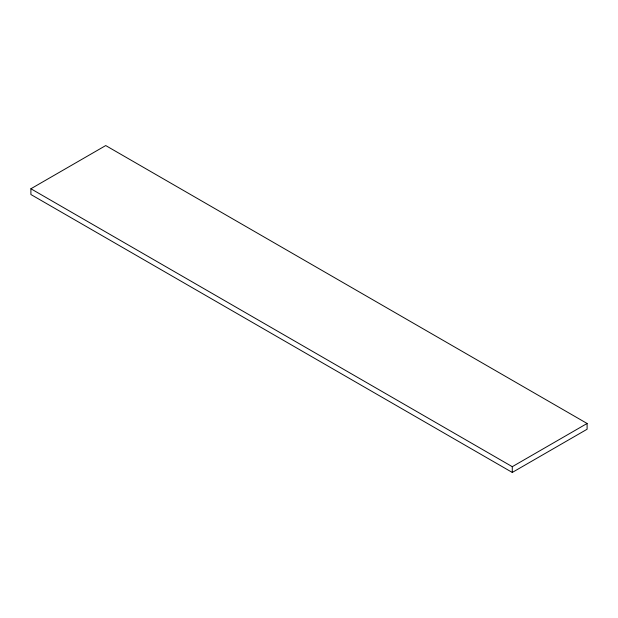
<?xml version="1.0" encoding="UTF-8"?>
<svg xmlns="http://www.w3.org/2000/svg" width="618" height="618" viewBox="0 0 618 618"><rect width="100%" height="100%" fill="white"/><g stroke="black" fill="none" stroke-linecap="round" stroke-linejoin="round"><path stroke-width="0.93" d="M30.9 188.76L105.724 145.562L587.1 423.477L587.1 429.24L512.276 472.438L30.9 194.523L30.9 188.76L512.276 466.683L587.1 423.477M512.276 466.683L512.276 472.438"/></g></svg>
